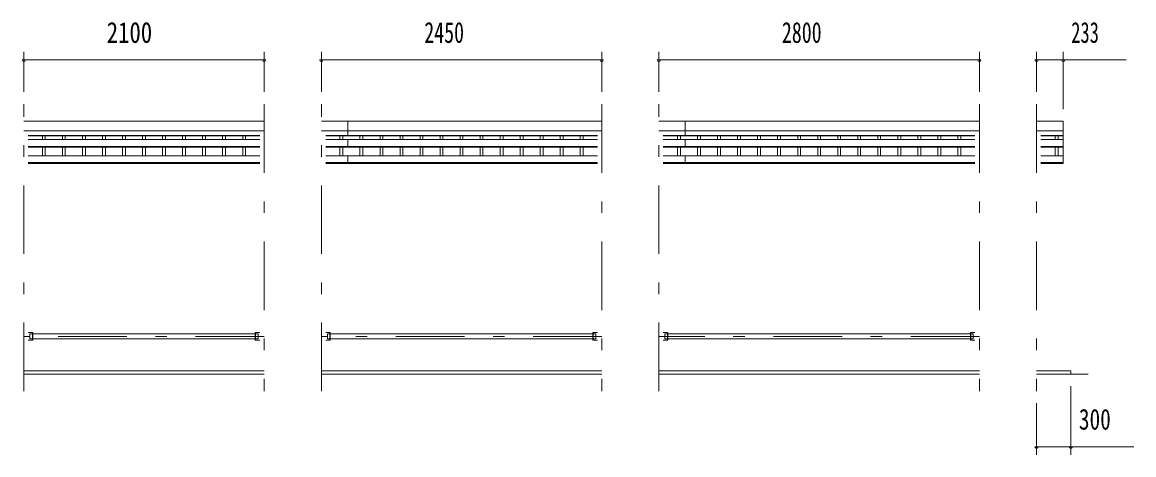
# Model space of a CAD drawing. Units: millimetres, scale not verified. Extents: x -32469 to 32469, y -14700 to 14700.
# Drawn here: x -22112 to -12398, y 2423 to 6203 of the extents above; entities that cross this region are included whole.
import ezdxf
from ezdxf.enums import TextEntityAlignment as Align

# ---------------------------------------------------------------- set-up
doc = ezdxf.new("R2010")
doc.units = ezdxf.units.MM
doc.header["$LTSCALE"] = 50
doc.linetypes.add('USER3', pattern=[24, 12, -5, 2, -5])
for name, color, linetype, lineweight in [('0-2_1-0BOLD', 7, 'Continuous', 18), ('0-3_1-2CENTER', 3, 'USER3', 18), ('0-4_1-4THIN', 4, 'Continuous', 18), ('0-5_1-5DIM', 3, 'Continuous', 18)]:
    doc.layers.add(name, color=color, linetype=linetype, lineweight=lineweight)
doc.styles.add('ＭＳ ゴシック', font='')
doc.styles.get('ＭＳ ゴシック').set_extended_font_data('MS Gothic')

msp = doc.modelspace()

# ---------------------------------------------------------------- linework, layer by layer
at = {"layer": '0-2_1-0BOLD'}
for p, q in [((-22097.96, 5337.73), (-19997.96, 5337.73)), ((-19997.96, 5254.08), (-22097.96, 5254.08)), ((-19497.96, 5337.73), (-17047.96, 5337.73)), ((-17047.96, 5254.08), (-19497.96, 5254.08)), ((-19267.96, 5209.34), (-19267.96, 5337.73)), ((-16547.96, 5337.73), (-13747.96, 5337.73)), ((-13747.96, 5254.08), (-16547.96, 5254.08)), ((-16317.96, 5209.34), (-16317.96, 5337.73)), ((-13247.95, 5337.73), (-13014.95, 5337.73)), ((-13014.95, 5254.08), (-13247.95, 5254.08)), ((-22059.81, 5212.89), (-20036.11, 5212.89)), ((-20036.11, 5209.34), (-22059.81, 5209.34)), ((-22059.81, 5177.13), (-20036.11, 5177.13)), ((-19459.81, 5212.89), (-17086.11, 5212.89)), ((-17086.11, 5209.34), (-19459.81, 5209.34)), ((-19459.81, 5177.13), (-17086.11, 5177.13)), ((-19267.96, 5112.4), (-19267.96, 5177.13)), ((-16509.81, 5212.89), (-13786.11, 5212.89)), ((-13786.11, 5209.34), (-16509.81, 5209.34)), ((-16509.81, 5177.13), (-13786.11, 5177.13)), ((-16317.96, 5112.4), (-16317.96, 5177.13)), ((-13209.81, 5212.89), (-13014.95, 5212.89)), ((-13014.95, 5209.34), (-13209.81, 5209.34)), ((-13209.81, 5177.13), (-13014.95, 5177.13)), ((-20036.11, 5118.3), (-22059.81, 5118.3)), ((-22059.81, 5112.4), (-20036.11, 5112.4)), ((-17086.11, 5118.3), (-19459.81, 5118.3)), ((-19459.81, 5112.4), (-17086.11, 5112.4)), ((-13786.11, 5118.3), (-16509.81, 5118.3)), ((-16509.81, 5112.4), (-13786.11, 5112.4)), ((-13014.95, 5118.3), (-13209.81, 5118.3)), ((-13209.81, 5112.4), (-13014.95, 5112.4)), ((-20036.11, 5034.68), (-22059.81, 5034.68)), ((-22059.81, 4977.04), (-20036.11, 4977.04)), ((-20036.11, 4968.7), (-22059.81, 4968.7)), ((-17086.11, 5034.68), (-19459.81, 5034.68)), ((-19459.81, 4977.04), (-17086.11, 4977.04)), ((-17086.11, 4968.7), (-19459.81, 4968.7)), ((-19267.96, 5034.68), (-19267.96, 4968.7)), ((-13786.11, 5034.68), (-16509.81, 5034.68)), ((-16509.81, 4977.04), (-13786.11, 4977.04)), ((-13786.11, 4968.7), (-16509.81, 4968.7)), ((-16317.96, 5034.68), (-16317.96, 4968.7)), ((-13014.95, 5034.68), (-13209.81, 5034.68)), ((-13209.81, 4977.04), (-13014.95, 4977.04)), ((-22023, 3478.89), (-22045.45, 3478.89)), ((-22023, 3490.54), (-22023, 3424.54)), ((-20076.11, 3478.89), (-22019.81, 3478.89)), ((-22019.81, 3436.19), (-20076.11, 3436.19)), ((-20072.91, 3424.54), (-20072.91, 3490.54)), ((-19423, 3478.89), (-19445.45, 3478.89)), ((-19423, 3490.54), (-19423, 3424.54)), ((-17126.11, 3478.89), (-19419.81, 3478.89)), ((-19419.81, 3436.19), (-17126.11, 3436.19)), ((-17122.91, 3424.54), (-17122.91, 3490.54)), ((-16473, 3478.89), (-16495.45, 3478.89)), ((-16473, 3490.54), (-16473, 3424.54)), ((-13826.11, 3478.89), (-16469.81, 3478.89)), ((-16469.81, 3436.19), (-13826.11, 3436.19)), ((-13822.91, 3490.54), (-13822.91, 3424.54)), ((-22097.96, 3157.54), (-19997.96, 3157.54)), ((-19997.96, 3127.54), (-22097.96, 3127.54)), ((-19497.96, 3157.54), (-17047.96, 3157.54)), ((-17047.96, 3127.54), (-19497.96, 3127.54)), ((-16547.96, 3157.54), (-13747.96, 3157.54)), ((-13747.96, 3127.54), (-16547.96, 3127.54)), ((-13247.95, 3127.54), (-12797.95, 3127.54))]:
    msp.add_line(p, q, dxfattribs=at)
for points in [[(-13014.95, 5337.73), (-13014.95, 4968.7), (-13209.81, 4968.7)], [(-22059.8, 3424.54), (-22019.8, 3424.54), (-22019.8, 3490.54), (-22059.8, 3490.54)], [(-22045.45, 3478.89), (-22045.45, 3436.19), (-22023, 3436.19)], [(-20036.11, 3490.54), (-20076.11, 3490.54), (-20076.11, 3424.54), (-20036.11, 3424.54)], [(-20072.91, 3436.19), (-20050.46, 3436.19), (-20050.46, 3478.89), (-20072.91, 3478.89)], [(-19459.81, 3424.54), (-19419.81, 3424.54), (-19419.81, 3490.54), (-19459.81, 3490.54)], [(-19445.45, 3478.89), (-19445.45, 3436.19), (-19423, 3436.19)], [(-17086.11, 3490.54), (-17126.11, 3490.54), (-17126.11, 3424.54), (-17086.11, 3424.54)], [(-17122.91, 3436.19), (-17100.46, 3436.19), (-17100.46, 3478.89), (-17122.91, 3478.89)], [(-16509.81, 3424.54), (-16469.81, 3424.54), (-16469.81, 3490.54), (-16509.81, 3490.54)], [(-16495.45, 3478.89), (-16495.45, 3436.19), (-16473, 3436.19)], [(-13786.11, 3424.54), (-13826.11, 3424.54), (-13826.11, 3490.54), (-13786.11, 3490.54)], [(-13822.91, 3436.19), (-13800.46, 3436.19), (-13800.46, 3478.89), (-13822.91, 3478.89)], [(-12947.95, 3127.54), (-12947.95, 3157.54), (-13247.95, 3157.54)]]:
    msp.add_lwpolyline(points, dxfattribs=at)
at = {"layer": '0-3_1-2CENTER'}
for p, q in [((-22097.96, 2977.54), (-22097.96, 5487.73)), ((-19997.96, 5487.73), (-19997.96, 2977.54)), ((-19497.96, 2977.54), (-19497.96, 5487.73)), ((-17047.96, 5487.73), (-17047.96, 2977.54)), ((-16547.96, 2977.54), (-16547.96, 5487.73)), ((-13747.96, 5487.73), (-13747.96, 2977.54)), ((-13247.95, 5487.54), (-13247.95, 2977.54)), ((-19997.96, 3457.54), (-22097.96, 3457.54)), ((-17047.96, 3457.54), (-19497.96, 3457.54)), ((-13747.96, 3457.54), (-16547.96, 3457.54))]:
    msp.add_line(p, q, dxfattribs=at)
at = {"layer": '0-4_1-4THIN'}
for p, q in [((-21935.46, 5209.34), (-21935.46, 5177.13)), ((-21910.46, 5177.13), (-21910.46, 5209.34)), ((-21760.46, 5177.13), (-21760.46, 5209.34)), ((-21735.46, 5209.34), (-21735.46, 5177.13)), ((-21585.46, 5209.34), (-21585.46, 5177.13)), ((-21560.46, 5177.13), (-21560.46, 5209.34)), ((-21410.46, 5177.13), (-21410.46, 5209.34)), ((-21385.46, 5209.34), (-21385.46, 5177.13)), ((-21235.46, 5209.34), (-21235.46, 5177.13)), ((-21210.46, 5177.13), (-21210.46, 5209.34)), ((-21060.46, 5177.13), (-21060.46, 5209.34)), ((-21035.46, 5209.34), (-21035.46, 5177.13)), ((-20885.46, 5209.34), (-20885.46, 5177.13)), ((-20860.46, 5177.13), (-20860.46, 5209.34)), ((-20710.46, 5177.13), (-20710.46, 5209.34)), ((-20685.46, 5209.34), (-20685.46, 5177.13)), ((-20535.46, 5209.34), (-20535.46, 5177.13)), ((-20510.46, 5177.13), (-20510.46, 5209.34)), ((-20360.46, 5177.13), (-20360.46, 5209.34)), ((-20335.46, 5209.34), (-20335.46, 5177.13)), ((-20185.46, 5209.34), (-20185.46, 5177.13)), ((-20160.46, 5177.13), (-20160.46, 5209.34)), ((-19335.46, 5209.34), (-19335.46, 5177.13)), ((-19335.46, 5177.13), (-19335.46, 5209.34)), ((-19310.46, 5209.34), (-19310.46, 5177.13)), ((-19310.46, 5177.13), (-19310.46, 5209.34)), ((-19160.46, 5209.34), (-19160.46, 5177.13)), ((-19135.46, 5177.13), (-19135.46, 5209.34)), ((-18985.46, 5209.34), (-18985.46, 5177.13)), ((-18960.46, 5177.13), (-18960.46, 5209.34)), ((-18810.46, 5177.13), (-18810.46, 5209.34)), ((-18785.46, 5209.34), (-18785.46, 5177.13)), ((-18635.46, 5209.34), (-18635.46, 5177.13)), ((-18610.46, 5177.13), (-18610.46, 5209.34)), ((-18460.46, 5177.13), (-18460.46, 5209.34)), ((-18435.46, 5209.34), (-18435.46, 5177.13)), ((-18285.46, 5209.34), (-18285.46, 5177.13)), ((-18260.46, 5177.13), (-18260.46, 5209.34)), ((-18110.46, 5177.13), (-18110.46, 5209.34)), ((-18085.46, 5209.34), (-18085.46, 5177.13)), ((-17935.46, 5209.34), (-17935.46, 5177.13)), ((-17910.46, 5177.13), (-17910.46, 5209.34)), ((-17760.46, 5177.13), (-17760.46, 5209.34)), ((-17735.46, 5209.34), (-17735.46, 5177.13)), ((-17585.46, 5209.34), (-17585.46, 5177.13)), ((-17560.46, 5177.13), (-17560.46, 5209.34)), ((-17410.46, 5177.13), (-17410.46, 5209.34)), ((-17385.46, 5209.34), (-17385.46, 5177.13)), ((-17235.46, 5209.34), (-17235.46, 5177.13)), ((-17210.46, 5177.13), (-17210.46, 5209.34)), ((-16385.46, 5177.13), (-16385.46, 5209.34)), ((-16360.46, 5209.34), (-16360.46, 5177.13)), ((-16210.46, 5209.34), (-16210.46, 5177.13)), ((-16185.46, 5177.13), (-16185.46, 5209.34)), ((-16035.46, 5209.34), (-16035.46, 5177.13)), ((-16010.46, 5177.13), (-16010.46, 5209.34)), ((-15860.46, 5177.13), (-15860.46, 5209.34)), ((-15835.46, 5209.34), (-15835.46, 5177.13)), ((-15685.46, 5209.34), (-15685.46, 5177.13)), ((-15660.46, 5177.13), (-15660.46, 5209.34)), ((-15510.46, 5177.13), (-15510.46, 5209.34)), ((-15485.46, 5209.34), (-15485.46, 5177.13)), ((-15335.46, 5209.34), (-15335.46, 5177.13)), ((-15310.46, 5177.13), (-15310.46, 5209.34)), ((-15160.46, 5177.13), (-15160.46, 5209.34)), ((-15135.46, 5209.34), (-15135.46, 5177.13)), ((-14985.46, 5209.34), (-14985.46, 5177.13)), ((-14960.46, 5177.13), (-14960.46, 5209.34)), ((-14810.46, 5177.13), (-14810.46, 5209.34)), ((-14785.46, 5209.34), (-14785.46, 5177.13)), ((-14635.46, 5209.34), (-14635.46, 5177.13)), ((-14610.46, 5177.13), (-14610.46, 5209.34)), ((-14460.46, 5177.13), (-14460.46, 5209.34)), ((-14435.46, 5209.34), (-14435.46, 5177.13)), ((-14285.46, 5209.34), (-14285.46, 5177.13)), ((-14260.46, 5177.13), (-14260.46, 5209.34)), ((-14110.46, 5177.13), (-14110.46, 5209.34)), ((-14085.46, 5209.34), (-14085.46, 5177.13)), ((-13935.46, 5209.34), (-13935.46, 5177.13)), ((-13910.46, 5177.13), (-13910.46, 5209.34)), ((-13085.46, 5177.13), (-13085.46, 5209.34)), ((-13060.46, 5209.34), (-13060.46, 5177.13)), ((-21935.46, 5034.68), (-21935.46, 5112.4)), ((-21910.46, 5112.4), (-21910.46, 5034.68)), ((-21760.46, 5034.68), (-21760.46, 5112.4)), ((-21735.46, 5112.4), (-21735.46, 5034.68)), ((-21585.46, 5112.4), (-21585.46, 5034.68)), ((-21560.46, 5034.68), (-21560.46, 5112.4)), ((-21410.46, 5034.68), (-21410.46, 5112.4)), ((-21385.46, 5112.4), (-21385.46, 5034.68)), ((-21235.46, 5112.4), (-21235.46, 5034.68)), ((-21210.46, 5034.68), (-21210.46, 5112.4)), ((-21060.46, 5034.68), (-21060.46, 5112.4)), ((-21035.46, 5112.4), (-21035.46, 5034.68)), ((-20885.46, 5112.4), (-20885.46, 5034.68)), ((-20860.46, 5034.68), (-20860.46, 5112.4)), ((-20710.46, 5034.68), (-20710.46, 5112.4)), ((-20685.46, 5112.4), (-20685.46, 5034.68)), ((-20535.46, 5112.4), (-20535.46, 5034.68)), ((-20510.46, 5034.68), (-20510.46, 5112.4)), ((-20360.46, 5034.68), (-20360.46, 5112.4)), ((-20335.46, 5112.4), (-20335.46, 5034.68)), ((-20185.46, 5112.4), (-20185.46, 5034.68)), ((-20160.46, 5034.68), (-20160.46, 5112.4)), ((-19335.46, 5034.68), (-19335.46, 5112.4)), ((-19335.46, 5112.4), (-19335.46, 5034.68)), ((-19310.46, 5034.68), (-19310.46, 5112.4)), ((-19310.46, 5112.4), (-19310.46, 5034.68)), ((-19160.46, 5034.68), (-19160.46, 5112.4)), ((-19135.46, 5112.4), (-19135.46, 5034.68)), ((-18985.46, 5112.4), (-18985.46, 5034.68)), ((-18960.46, 5034.68), (-18960.46, 5112.4)), ((-18810.46, 5034.68), (-18810.46, 5112.4)), ((-18785.46, 5112.4), (-18785.46, 5034.68)), ((-18635.46, 5112.4), (-18635.46, 5034.68)), ((-18610.46, 5034.68), (-18610.46, 5112.4)), ((-18460.46, 5034.68), (-18460.46, 5112.4)), ((-18435.46, 5112.4), (-18435.46, 5034.68)), ((-18285.46, 5112.4), (-18285.46, 5034.68)), ((-18260.46, 5034.68), (-18260.46, 5112.4)), ((-18110.46, 5034.68), (-18110.46, 5112.4)), ((-18085.46, 5112.4), (-18085.46, 5034.68)), ((-17935.46, 5112.4), (-17935.46, 5034.68)), ((-17910.46, 5034.68), (-17910.46, 5112.4)), ((-17760.46, 5034.68), (-17760.46, 5112.4)), ((-17735.46, 5112.4), (-17735.46, 5034.68)), ((-17585.46, 5112.4), (-17585.46, 5034.68)), ((-17560.46, 5034.68), (-17560.46, 5112.4)), ((-17410.46, 5034.68), (-17410.46, 5112.4)), ((-17385.46, 5112.4), (-17385.46, 5034.68)), ((-17235.46, 5112.4), (-17235.46, 5034.68)), ((-17210.46, 5034.68), (-17210.46, 5112.4)), ((-16385.46, 5112.4), (-16385.46, 5034.68)), ((-16360.46, 5034.68), (-16360.46, 5112.4)), ((-16210.46, 5034.68), (-16210.46, 5112.4)), ((-16185.46, 5112.4), (-16185.46, 5034.68)), ((-16035.46, 5112.4), (-16035.46, 5034.68)), ((-16010.46, 5034.68), (-16010.46, 5112.4)), ((-15860.46, 5034.68), (-15860.46, 5112.4)), ((-15835.46, 5112.4), (-15835.46, 5034.68)), ((-15685.46, 5112.4), (-15685.46, 5034.68)), ((-15660.46, 5034.68), (-15660.46, 5112.4)), ((-15510.46, 5034.68), (-15510.46, 5112.4)), ((-15485.46, 5112.4), (-15485.46, 5034.68)), ((-15335.46, 5112.4), (-15335.46, 5034.68)), ((-15310.46, 5034.68), (-15310.46, 5112.4)), ((-15160.46, 5034.68), (-15160.46, 5112.4)), ((-15135.46, 5112.4), (-15135.46, 5034.68)), ((-14985.46, 5112.4), (-14985.46, 5034.68)), ((-14960.46, 5034.68), (-14960.46, 5112.4)), ((-14810.46, 5034.68), (-14810.46, 5112.4)), ((-14785.46, 5112.4), (-14785.46, 5034.68)), ((-14635.46, 5112.4), (-14635.46, 5034.68)), ((-14610.46, 5034.68), (-14610.46, 5112.4)), ((-14460.46, 5034.68), (-14460.46, 5112.4)), ((-14435.46, 5112.4), (-14435.46, 5034.68)), ((-14285.46, 5112.4), (-14285.46, 5034.68)), ((-14260.46, 5034.68), (-14260.46, 5112.4)), ((-14110.46, 5034.68), (-14110.46, 5112.4)), ((-14085.46, 5112.4), (-14085.46, 5034.68)), ((-13935.46, 5112.4), (-13935.46, 5034.68)), ((-13910.46, 5034.68), (-13910.46, 5112.4)), ((-13085.46, 5112.4), (-13085.46, 5034.68)), ((-13060.46, 5034.68), (-13060.46, 5112.4))]:
    msp.add_line(p, q, dxfattribs=at)
at = {"layer": '0-5_1-5DIM'}
for p, q in [((-22097.96, 5593.54), (-22097.96, 5943.54)), ((-19997.96, 5943.54), (-19997.96, 5593.54)), ((-19497.95, 5593.54), (-19497.95, 5943.54)), ((-17047.95, 5943.54), (-17047.95, 5593.54)), ((-16547.95, 5593.54), (-16547.95, 5943.54)), ((-13747.95, 5943.54), (-13747.95, 5593.54)), ((-13247.95, 5593.54), (-13247.95, 5943.54)), ((-13014.94, 5943.54), (-13014.94, 5443.54)), ((-22083.96, 5873.54), (-22111.96, 5873.54)), ((-22097.96, 5873.54), (-19997.96, 5873.54)), ((-19983.95, 5873.54), (-20011.95, 5873.54)), ((-19483.95, 5873.54), (-19511.95, 5873.54)), ((-19497.96, 5873.54), (-17047.96, 5873.54)), ((-17033.95, 5873.54), (-17061.95, 5873.54)), ((-16533.95, 5873.54), (-16561.95, 5873.54)), ((-16547.96, 5873.54), (-13747.95, 5873.54)), ((-13733.95, 5873.54), (-13761.95, 5873.54)), ((-13233.94, 5873.54), (-13261.94, 5873.54)), ((-13247.94, 5873.54), (-12465.44, 5873.54)), ((-13000.94, 5873.54), (-13028.94, 5873.54)), ((-12947.94, 2422.54), (-12947.94, 3022.54)), ((-13247.95, 2872.54), (-13247.95, 2422.54)), ((-13233.94, 2492.54), (-13261.94, 2492.54)), ((-13247.95, 2492.54), (-12398.44, 2492.54)), ((-12933.94, 2492.54), (-12961.94, 2492.54))]:
    msp.add_line(p, q, dxfattribs=at)
for centre in [(-22097.96, 5873.54), (-19997.95, 5873.54), (-19497.95, 5873.54), (-17047.95, 5873.54), (-16547.95, 5873.54), (-13747.95, 5873.54), (-13247.94, 5873.54), (-13014.94, 5873.54), (-13247.94, 2492.54), (-12947.94, 2492.54)]:
    msp.add_arc(centre, 14, 180, 0, dxfattribs=at)

# ---------------------------------------------------------------- texts
at = {"layer": '0-5_1-5DIM', "color": 7, "style": 'ＭＳ ゴシック'}
for s, width, p in [('2100', 0.8, (-21373.45, 5968.41)), ('2450', 0.7, (-18598.45, 5968.41)), ('2800', 0.7, (-15473.45, 5968.41)), ('233', 0.65, (-12944.94, 5968.41)), ('300', 0.75, (-12877.94, 2587.41))]:
    msp.add_text(s, height=182.3, dxfattribs=dict(at, width=width)).set_placement(p, align=Align.BOTTOM_LEFT)

doc.saveas('drawing.dxf')
